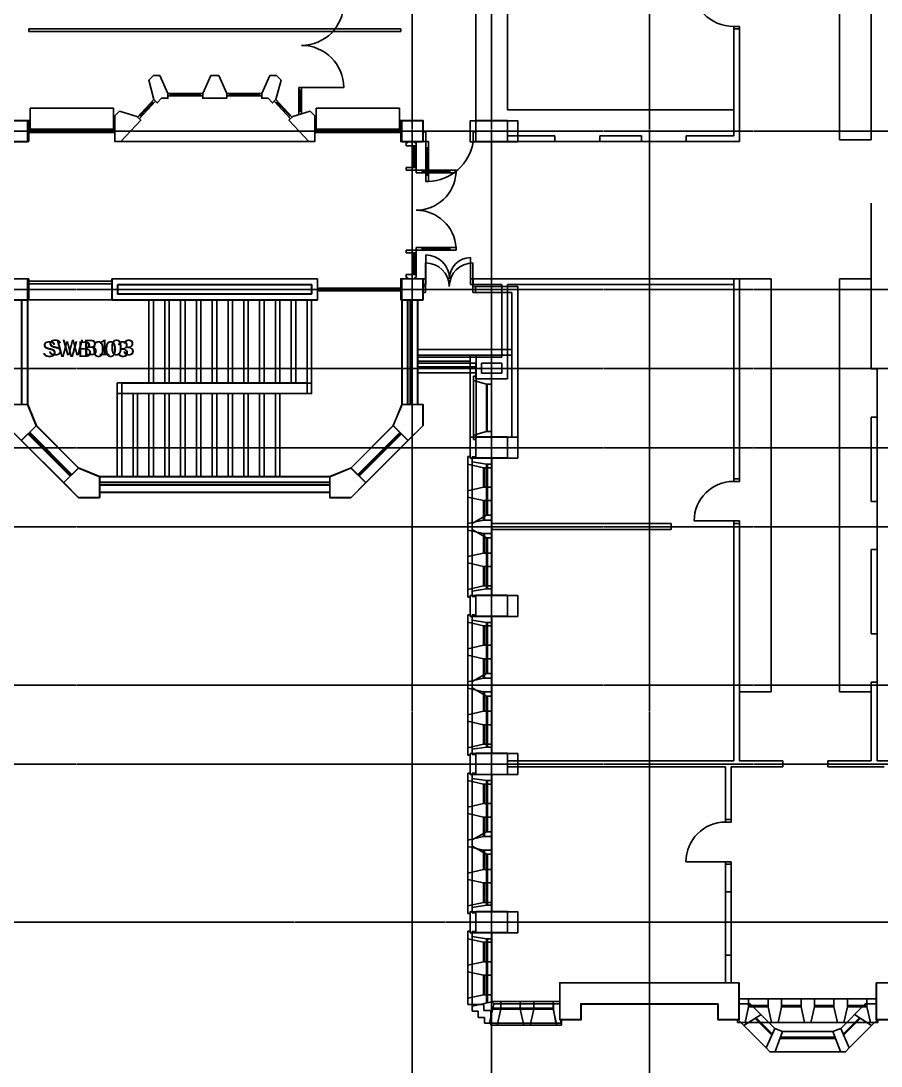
# Model space of a CAD drawing. Header units: millimetres. Extents: x -58291 to 85267, y -25390 to 74943.
# Drawn here: x 24544 to 40858, y -4950 to 14869 of the extents above; entities that cross this region are included whole.
import ezdxf

# ---------------------------------------------------------------- set-up
doc = ezdxf.new("R2010")
doc.units = ezdxf.units.MM
doc.linetypes.add('PCENTRE', pattern=[50.8, 31.75, -6.35, 6.35, -6.35])
doc.linetypes.add('PCENTRE2', pattern=[28.575, 19.05, -3.175, 3.175, -3.175])
for name, color, linetype in [('Basement 01 - Curtain Walls', 1, 'Continuous'), ('Basement 01 - Doors Windows and Openings', 1, 'Continuous'), ('Basement 01 - Stairs', 8, 'Continuous'), ('Basement 01 - Structural Members', 5, 'Continuous'), ('Basement 01 - Text and Leaders', 1, 'Continuous'), ('Basement 01 - Walls', 3, 'Continuous'), ('BL', 8, 'Continuous'), ('Boundaries_and_building_grids', 140, 'PCENTRE2'), ('BRICK_WALLS_P4', 1, 'Continuous'), ('COLUMNS_P5', 5, 'Continuous'), ('DR', 8, 'Continuous'), ('LIFTS AND STAIRS', 8, 'Continuous'), ('SHOPFITTING', 4, 'Continuous'), ('TEXT', 2, 'Continuous'), ('WA', 6, 'Continuous'), ('WA_EXT', 7, 'Continuous'), ('WN', 4, 'Continuous')]:
    doc.layers.add(name, color=color, linetype=linetype)
doc.styles.add('arial', font='arial.ttf')

msp = doc.modelspace()

# ---------------------------------------------------------------- linework, layer by layer
at = {"layer": 'Basement 01 - Curtain Walls', "color": 3, "linetype": 'Continuous', "lineweight": -3}
for p, q in [((33017, 6465, -4600), (33017, 6607, -4600)), ((33017, 6607, -4600), (33067, 6607, -4600)), ((33067, 6607, -4600), (33067, 6576, -4600)), ((33067, 6576, -4600), (33467, 6576, -4600)), ((33467, 6397, -4600), (33467, 6576, -4600)), ((33317, 6397, -4600), (33017, 6465, -4600)), ((33467, 6397, -4600), (33317, 6397, -4600)), ((33017, 5961, -4600), (33317, 6029, -4600)), ((33017, 5840, -4600), (33017, 5961, -4600)), ((33317, 6029, -4600), (33467, 6029, -4600)), ((33467, 5772, -4600), (33467, 6029, -4600)), ((33317, 5772, -4600), (33017, 5840, -4600)), ((33467, 5772, -4600), (33317, 5772, -4600)), ((33017, 5336, -4600), (33317, 5404, -4600)), ((33317, 5404, -4600), (33467, 5404, -4600)), ((33467, 5147, -4600), (33467, 5404, -4600)), ((33017, 5215, -4600), (33017, 5336, -4600)), ((33317, 5147, -4600), (33017, 5215, -4600)), ((33467, 5147, -4600), (33317, 5147, -4600)), ((33017, 4711, -4600), (33317, 4779, -4600)), ((33317, 4779, -4600), (33467, 4779, -4600)), ((33467, 4522, -4600), (33467, 4779, -4600)), ((33017, 4590, -4600), (33017, 4711, -4600)), ((33317, 4522, -4600), (33017, 4590, -4600)), ((33467, 4522, -4600), (33317, 4522, -4600)), ((33017, 4086, -4600), (33317, 4154, -4600)), ((33017, 3944, -4600), (33017, 4086, -4600)), ((33317, 4154, -4600), (33467, 4154, -4600)), ((33467, 4154, -4600), (33467, 3976, -4600)), ((33017, 3944, -4600), (33067, 3944, -4600)), ((33017, 3465, -4600), (33017, 3607, -4600)), ((33017, 3607, -4600), (33067, 3607, -4600)), ((33067, 3607, -4600), (33067, 3576, -4600)), ((33067, 3576, -4600), (33467, 3576, -4600)), ((33467, 3397, -4600), (33467, 3576, -4600)), ((33317, 3397, -4600), (33017, 3465, -4600)), ((33467, 3397, -4600), (33317, 3397, -4600)), ((33017, 2961, -4600), (33317, 3029, -4600)), ((33317, 3029, -4600), (33467, 3029, -4600)), ((33467, 2772, -4600), (33467, 3029, -4600)), ((33017, 2840, -4600), (33017, 2961, -4600)), ((33317, 2772, -4600), (33017, 2840, -4600)), ((33467, 2772, -4600), (33317, 2772, -4600)), ((33017, 2336, -4600), (33317, 2404, -4600)), ((33317, 2404, -4600), (33467, 2404, -4600)), ((33467, 2147, -4600), (33467, 2404, -4600)), ((33017, 2215, -4600), (33017, 2336, -4600)), ((33317, 2147, -4600), (33017, 2215, -4600)), ((33467, 2147, -4600), (33317, 2147, -4600)), ((33017, 1711, -4600), (33317, 1779, -4600)), ((33017, 1590, -4600), (33017, 1711, -4600)), ((33317, 1522, -4600), (33017, 1590, -4600)), ((33317, 1779, -4600), (33467, 1779, -4600)), ((33467, 1522, -4600), (33467, 1779, -4600)), ((33467, 1522, -4600), (33317, 1522, -4600)), ((33017, 1086, -4600), (33317, 1154, -4600)), ((33017, 944, -4600), (33017, 1086, -4600)), ((33317, 1154, -4600), (33467, 1154, -4600)), ((33467, 1154, -4600), (33467, 976, -4600)), ((33017, 944, -4600), (33067, 944, -4600)), ((33017, 607, -4600), (33067, 607, -4600)), ((33017, 465, -4600), (33017, 607, -4600)), ((33067, 607, -4600), (33067, 576, -4600)), ((33317, 397, -4600), (33017, 465, -4600)), ((33067, 576, -4600), (33467, 576, -4600)), ((33467, 397, -4600), (33317, 397, -4600)), ((33467, 397, -4600), (33467, 576, -4600)), ((33017, -39, -4600), (33317, 29, -4600)), ((33317, 29, -4600), (33467, 29, -4600)), ((33467, -228, -4600), (33467, 29, -4600)), ((33017, -160, -4600), (33017, -39, -4600)), ((33317, -228, -4600), (33017, -160, -4600)), ((33467, -228, -4600), (33317, -228, -4600)), ((33017, -664, -4600), (33317, -596, -4600)), ((33017, -785, -4600), (33017, -664, -4600)), ((33317, -853, -4600), (33017, -785, -4600)), ((33317, -596, -4600), (33467, -596, -4600)), ((33467, -853, -4600), (33467, -596, -4600)), ((33467, -853, -4600), (33317, -853, -4600)), ((33017, -1289, -4600), (33317, -1221, -4600)), ((33017, -1410, -4600), (33017, -1289, -4600)), ((33317, -1221, -4600), (33467, -1221, -4600)), ((33467, -1478, -4600), (33467, -1221, -4600)), ((33317, -1478, -4600), (33017, -1410, -4600)), ((33467, -1478, -4600), (33317, -1478, -4600)), ((33017, -1914, -4600), (33317, -1846, -4600)), ((33017, -2056, -4600), (33017, -1914, -4600)), ((33317, -1846, -4600), (33467, -1846, -4600)), ((33467, -1846, -4600), (33467, -2024, -4600)), ((33017, -2056, -4600), (33067, -2056, -4600)), ((33017, -2393, -4600), (33017, -2535, -4600)), ((33067, -2393, -4600), (33017, -2393, -4600)), ((33317, -2603, -4600), (33017, -2535, -4600)), ((33467, -2424, -4600), (33467, -2603, -4600)), ((33467, -2603, -4600), (33317, -2603, -4600)), ((33317, -2971, -4600), (33017, -3039, -4600)), ((33467, -2971, -4600), (33317, -2971, -4600)), ((33467, -2971, -4600), (33467, -3228, -4600)), ((33017, -3160, -4600), (33017, -3039, -4600)), ((33317, -3228, -4600), (33017, -3160, -4600)), ((33467, -3228, -4600), (33317, -3228, -4600)), ((33317, -3596, -4600), (33017, -3664, -4600)), ((33017, -3664, -4600), (33017, -3785, -4600)), ((33467, -3596, -4600), (33317, -3596, -4600)), ((33467, -3724, -4600), (33467, -3596, -4600)), ((33646, -3724, -4600), (33467, -3724, -4600)), ((33646, -3724, -4600), (33646, -3874, -4600)), ((34014, -3724, -4600), (34014, -3874, -4600)), ((34271, -3724, -4600), (34014, -3724, -4600)), ((34271, -3724, -4600), (34271, -3874, -4600)), ((34639, -3724, -4600), (34639, -3874, -4600)), ((34639, -3724, -4600), (34767, -3724, -4600)), ((34767, -3724, -4600), (34767, -4074, -4600)), ((38167, -4074, -4600), (38167, -3674, -4600)), ((38346, -3674, -4600), (38167, -3674, -4600)), ((38346, -3674, -4600), (38346, -3824, -4600)), ((38714, -3824, -4600), (38714, -3674, -4600)), ((38971, -3674, -4600), (38714, -3674, -4600)), ((38971, -3674, -4600), (38971, -3824, -4600)), ((39339, -3824, -4600), (39339, -3674, -4600)), ((39596, -3674, -4600), (39339, -3674, -4600)), ((39596, -3674, -4600), (39596, -3824, -4600)), ((40221, -3674, -4600), (39964, -3674, -4600)), ((39964, -3824, -4600), (39964, -3674, -4600)), ((40221, -3674, -4600), (40221, -3824, -4600)), ((40589, -3824, -4600), (40589, -3674, -4600)), ((40589, -3674, -4600), (40767, -3674, -4600)), ((33017, -3785, -4600), (33324, -3785, -4600)), ((33324, -3897, -4600), (33324, -3785, -4600)), ((33324, -3897, -4600), (33457, -3897, -4600)), ((33457, -4174, -4600), (33457, -3897, -4600)), ((33646, -3874, -4600), (33578, -4174, -4600)), ((34014, -3874, -4600), (34082, -4174, -4600)), ((34271, -3874, -4600), (34203, -4174, -4600)), ((34639, -3874, -4600), (34707, -4174, -4600)), ((38346, -3824, -4600), (38278, -4124, -4600)), ((38782, -4124, -4600), (38714, -3824, -4600)), ((38971, -3824, -4600), (38903, -4124, -4600)), ((39407, -4124, -4600), (39339, -3824, -4600)), ((39596, -3824, -4600), (39528, -4124, -4600)), ((40032, -4124, -4600), (39964, -3824, -4600)), ((40221, -3824, -4600), (40153, -4124, -4600)), ((40657, -4124, -4600), (40589, -3824, -4600)), ((34799, -4074, -4600), (34767, -4074, -4600)), ((34799, -4074, -4600), (34799, -4174, -4600)), ((38136, -4124, -4600), (38136, -4074, -4600)), ((38136, -4074, -4600), (38167, -4074, -4600)), ((38278, -4124, -4600), (38136, -4124, -4600)), ((38903, -4124, -4600), (38782, -4124, -4600)), ((39528, -4124, -4600), (39407, -4124, -4600)), ((40153, -4124, -4600), (40032, -4124, -4600)), ((40799, -4124, -4600), (40657, -4124, -4600)), ((40799, -4124, -4600), (40799, -4074, -4600)), ((33457, -4174, -4600), (33617, -4174, -4600)), ((34082, -4174, -4600), (34203, -4174, -4600)), ((34799, -4174, -4600), (34707, -4174, -4600))]:
    msp.add_line(p, q, dxfattribs=at)
at = {"layer": 'Basement 01 - Curtain Walls', "color": 3, "linetype": 'Continuous', "lineweight": -3, "elevation": -4600}
for points in [[(33467, 3976), (33067, 3976), (33067, 3944)], [(33467, 976), (33067, 976), (33067, 944)], [(33467, -2024), (33067, -2024), (33067, -2056)], [(33067, -2393), (33067, -2424), (33467, -2424)], [(40767, -3674), (40767, -4074), (40799, -4074)]]:
    msp.add_lwpolyline(points, dxfattribs=at)
at = {"layer": 'Basement 01 - Doors Windows and Openings', "color": 1, "linetype": 'Continuous', "lineweight": -3}
for p, q in [((32217, 9831, -4600), (32217, 10281, -4600)), ((33117, 10281, -4600), (33117, 9831, -4600)), ((25479, 6236, -4600), (24677, 7037, -4600)), ((24691, 7051, -4600), (25493, 6250, -4600)), ((31743, 7051, -4600), (30941, 6250, -4600)), ((30956, 6236, -4600), (31757, 7037, -4600)), ((25507, 6264, -4600), (25634, 6391, -4600)), ((30927, 6264, -4600), (30800, 6391, -4600)), ((33017, 6465, -4600), (33017, 4086, -4600)), ((33317, 6397, -4600), (33317, 6029, -4600)), ((33337, 6397, -4600), (33337, 6029, -4600)), ((33467, 4154, -4600), (33467, 6397, -4600)), ((33467, 6029, -4600), (33467, 6397, -4600)), ((33317, 5772, -4600), (33317, 5404, -4600)), ((33337, 5772, -4600), (33337, 5404, -4600)), ((33467, 5404, -4600), (33467, 5772, -4600)), ((33317, 5147, -4600), (33317, 4779, -4600)), ((33337, 5147, -4600), (33337, 4779, -4600)), ((33467, 4779, -4600), (33467, 5147, -4600)), ((33317, 4522, -4600), (33317, 4154, -4600)), ((33337, 4522, -4600), (33337, 4154, -4600)), ((33017, 3465, -4600), (33017, 1086, -4600)), ((33317, 3397, -4600), (33317, 3029, -4600)), ((33337, 3397, -4600), (33337, 3029, -4600)), ((33467, 3029, -4600), (33467, 3397, -4600)), ((33467, 1154, -4600), (33467, 3397, -4600)), ((33317, 2772, -4600), (33317, 2404, -4600)), ((33337, 2772, -4600), (33337, 2404, -4600)), ((33467, 2404, -4600), (33467, 2772, -4600)), ((33317, 2147, -4600), (33317, 1779, -4600)), ((33337, 2147, -4600), (33337, 1779, -4600)), ((33467, 1779, -4600), (33467, 2147, -4600)), ((33317, 1522, -4600), (33317, 1154, -4600)), ((33337, 1522, -4600), (33337, 1154, -4600)), ((33017, 465, -4600), (33017, -1914, -4600)), ((33317, 397, -4600), (33317, 29, -4600)), ((33337, 397, -4600), (33337, 29, -4600)), ((33467, 29, -4600), (33467, 397, -4600)), ((33467, -1846, -4600), (33467, 397, -4600)), ((33317, -228, -4600), (33317, -596, -4600)), ((33337, -228, -4600), (33337, -596, -4600)), ((33467, -596, -4600), (33467, -228, -4600)), ((33317, -853, -4600), (33317, -1221, -4600)), ((33337, -853, -4600), (33337, -1221, -4600)), ((33467, -1221, -4600), (33467, -853, -4600)), ((33317, -1478, -4600), (33317, -1846, -4600)), ((33337, -1478, -4600), (33337, -1846, -4600)), ((33017, -2535, -4600), (33017, -3664, -4600)), ((33317, -2603, -4600), (33317, -2971, -4600)), ((33337, -2971, -4600), (33337, -2603, -4600)), ((33467, -2603, -4600), (33467, -2971, -4600)), ((33317, -3228, -4600), (33317, -3596, -4600)), ((33337, -3596, -4600), (33337, -3228, -4600)), ((33467, -3228, -4600), (33467, -3596, -4600)), ((34014, -3724, -4600), (33646, -3724, -4600)), ((34639, -3724, -4600), (34271, -3724, -4600)), ((40589, -3674, -4600), (38346, -3674, -4600)), ((38714, -3674, -4600), (38346, -3674, -4600)), ((39339, -3674, -4600), (38971, -3674, -4600)), ((39964, -3674, -4600), (39596, -3674, -4600)), ((33646, -3854, -4600), (34014, -3854, -4600)), ((34014, -3874, -4600), (33646, -3874, -4600)), ((34271, -3854, -4600), (34639, -3854, -4600)), ((34639, -3874, -4600), (34271, -3874, -4600)), ((38346, -3804, -4600), (38714, -3804, -4600)), ((38346, -3824, -4600), (38714, -3824, -4600)), ((38971, -3804, -4600), (39339, -3804, -4600)), ((38971, -3824, -4600), (39339, -3824, -4600)), ((39596, -3804, -4600), (39964, -3804, -4600)), ((39596, -3824, -4600), (39964, -3824, -4600)), ((40221, -3804, -4600), (40589, -3804, -4600)), ((40221, -3824, -4600), (40589, -3824, -4600)), ((38278, -4124, -4600), (40657, -4124, -4600)), ((34707, -4174, -4600), (33578, -4174, -4600))]:
    msp.add_line(p, q, dxfattribs=at)
at = {"layer": 'Basement 01 - Doors Windows and Openings', "color": 1, "linetype": 'Continuous', "lineweight": -3, "elevation": -4600}
for points in [[(32217, 9721), (32217, 9831), (32167, 9831), (32167, 9721), (32217, 9721)], [(33167, 9721), (33167, 9831), (33117, 9831), (33117, 9721), (33167, 9721)], [(25634, 6391), (25352, 6109), (24550, 6910), (24833, 7193), (25634, 6391)], [(30800, 6391), (31083, 6109), (31884, 6910), (31602, 7193), (30800, 6391)]]:
    msp.add_lwpolyline(points, dxfattribs=at)
at = {"layer": 'Basement 01 - Doors Windows and Openings', "color": 1, "linetype": 'Continuous', "lineweight": -3}
for centre, start, end in [((32217, 9831, -4600), 0, 90), ((33117, 9831, -4600), 90, 180)]:
    msp.add_arc(centre, 450, start, end, dxfattribs=at)
at = {"layer": 'Basement 01 - Stairs', "color": 8, "linetype": 'Continuous', "lineweight": -3}
for p, q in [((27357, 9576, -4600), (27357, 8001, -4600)), ((27657, 9576, -4600), (27657, 8001, -4600)), ((27957, 9576, -4600), (27957, 8001, -4600)), ((28257, 9576, -4600), (28257, 8001, -4600)), ((28557, 9576, -4600), (28557, 8001, -4600)), ((28857, 9576, -4600), (28857, 8001, -4600)), ((29157, 9576, -4600), (29157, 8001, -4600)), ((29457, 9576, -4600), (29457, 8001, -4600)), ((29757, 9576, -4600), (29757, 8001, -4600)), ((26457, 7801, -4600), (26457, 6226, -4600)), ((26757, 6226, -4600), (26757, 7801, -4600)), ((27057, 6226, -4600), (27057, 7801, -4600)), ((27357, 7801, -4600), (27357, 6226, -4600)), ((27657, 7801, -4600), (27657, 6226, -4600)), ((27957, 7801, -4600), (27957, 6226, -4600)), ((28257, 7801, -4600), (28257, 6226, -4600)), ((28557, 7801, -4600), (28557, 6226, -4600)), ((28857, 7801, -4600), (28857, 6226, -4600)), ((29157, 7801, -4600), (29157, 6226, -4600)), ((29457, 7801, -4600), (29457, 6226, -4600)), ((29457, 6226, -4600), (26457, 6226, -4600))]:
    msp.add_line(p, q, dxfattribs=at)
at = {"layer": 'Basement 01 - Stairs', "color": 8, "linetype": 'Continuous', "lineweight": -3, "elevation": -4600}
for points in [[(30192, 9751), (30192, 9801), (31742, 9801), (31742, 9751), (30192, 9751)], [(27057, 9576), (30057, 9576), (30057, 8001), (27057, 8001), (27057, 9576)], [(30057, 8001), (30057, 7801), (26457, 7801)], [(27057, 8001), (26457, 8001), (26457, 7801)]]:
    msp.add_lwpolyline(points, dxfattribs=at)
at = {"layer": 'Basement 01 - Structural Members', "color": 5, "linetype": 'Continuous', "lineweight": -3, "elevation": -4600}
for points in [[(24267, 12576), (24667, 12576), (24667, 12976), (24267, 12976), (24267, 12576)], [(31767, 12576), (32167, 12576), (32167, 12976), (31767, 12976), (31767, 12576)], [(33967, 12576), (33967, 12976), (33067, 12976), (33067, 12576), (33967, 12576)], [(24267, 9576), (24667, 9576), (24667, 9976), (24267, 9976), (24267, 9576)], [(31767, 9576), (32167, 9576), (32167, 9976), (31767, 9976), (31767, 9576)], [(33967, 6576), (33967, 6976), (33067, 6976), (33067, 6576), (33967, 6576)], [(33967, 3576), (33967, 3976), (33067, 3976), (33067, 3576), (33967, 3576)], [(33967, 576), (33967, 976), (33067, 976), (33067, 576), (33967, 576)], [(33967, -2424), (33967, -2024), (33067, -2024), (33067, -2424), (33967, -2424)]]:
    msp.add_lwpolyline(points, dxfattribs=at)
for points in [[(24550, 6910), (24833, 7193), (24667, 7593), (24267, 7593), (24267, 7193)], [(32167, 7593), (31767, 7593), (31602, 7193), (31884, 6910), (32167, 7193)], [(26034, 6226), (25634, 6391), (25352, 6109), (25634, 5826), (26034, 5826)], [(30800, 6391), (31083, 6109), (30800, 5826), (30400, 5826), (30400, 6226)], [(38167, -4074), (37767, -4074), (37767, -3774), (35167, -3774), (35167, -4074), (34767, -4074), (34767, -3374), (38167, -3374)], [(41167, -3774), (43767, -3774), (43767, -4074), (44167, -4074), (44167, -3374), (40767, -3374), (40767, -4074), (41167, -4074)]]:
    msp.add_lwpolyline(points, close=True, dxfattribs=at)
at = {"layer": 'Basement 01 - Walls', "color": 3, "linetype": 'Continuous', "lineweight": -3}
for p, q in [((30167, 9976, -4600), (26267, 9976, -4600)), ((26267, 9576, -4600), (26267, 9976, -4600)), ((30167, 9576, -4600), (30167, 9976, -4600)), ((30057, 9866, -4600), (26377, 9866, -4600)), ((26377, 9686, -4600), (26377, 9866, -4600)), ((30057, 9686, -4600), (30057, 9866, -4600)), ((33167, 9831, -4600), (33167, 9721, -4600)), ((33967, 9831, -4600), (33167, 9831, -4600)), ((33167, 9721, -4600), (33857, 9721, -4600)), ((33857, 6976, -4600), (33857, 9721, -4600)), ((33967, 6976, -4600), (33967, 9831, -4600)), ((24557, 7593, -4600), (24557, 9576, -4600)), ((24557, 9576, -4600), (24667, 9576, -4600)), ((24667, 7593, -4600), (24667, 9576, -4600)), ((30167, 9576, -4600), (26267, 9576, -4600)), ((30057, 9686, -4600), (26377, 9686, -4600)), ((31877, 9576, -4600), (31767, 9576, -4600)), ((31767, 7593, -4600), (31767, 9576, -4600)), ((31877, 7593, -4600), (31877, 9576, -4600)), ((31927, 7593, -4600), (31927, 9576, -4600)), ((32067, 7593, -4600), (32067, 9576, -4600)), ((32067, 8639, -4600), (33857, 8639, -4600)), ((32067, 8419, -4600), (32067, 8639, -4600)), ((32067, 8529, -4600), (33857, 8529, -4600)), ((33067, 6976, -4600), (33067, 8529, -4600)), ((33177, 6976, -4600), (33177, 8529, -4600)), ((32067, 8419, -4600), (33067, 8419, -4600)), ((24667, 7593, -4600), (24557, 7593, -4600)), ((31767, 7593, -4600), (31877, 7593, -4600)), ((32067, 7593, -4600), (32167, 7593, -4600)), ((33177, 6976, -4600), (33067, 6976, -4600)), ((33967, 6976, -4600), (33857, 6976, -4600)), ((30400, 6226, -4600), (26034, 6226, -4600)), ((26034, 6116, -4600), (26034, 6226, -4600)), ((30400, 6226, -4600), (30400, 6116, -4600)), ((30400, 6116, -4600), (26034, 6116, -4600)), ((26034, 6066, -4600), (30400, 6066, -4600)), ((26034, 5926, -4600), (30400, 5926, -4600))]:
    msp.add_line(p, q, dxfattribs=at)
at = {"layer": 'BL', "linetype": 'Continuous'}
for p, q in [((24697, 14721), (31747, 14721)), ((24697, 14671), (24697, 14721)), ((24697, 14671), (31747, 14671)), ((31747, 14671), (31747, 14721)), ((24697, 9931), (26272, 9931)), ((24697, 9881), (26272, 9881))]:
    msp.add_line(p, q, dxfattribs=at)
at = {"layer": 'Boundaries_and_building_grids', "color": 140, "linetype": 'PCENTRE', "lineweight": -3}
for p, q in [((31967, -17978), (31967, 67826)), ((33467, -17978), (33467, 67826)), ((36467, -17978), (36467, 67826)), ((-52891, 12776), (50767, 12776)), ((-52891, 9776), (50767, 9776)), ((-52891, 8276), (50767, 8276)), ((-52891, 6776), (50767, 6776)), ((-52891, 5276), (50767, 5276)), ((-52891, 2276), (50767, 2276)), ((-52891, 776), (50767, 776)), ((50767, -2224), (-52891, -2224))]:
    msp.add_line(p, q, dxfattribs=at)
at = {"layer": 'BRICK_WALLS_P4', "linetype": 'Continuous'}
for p, q in [((38062, 14716), (38172, 14716)), ((38062, 12691), (38062, 14716)), ((38172, 12581), (38172, 14716)), ((33772, 12581), (33772, 12691)), ((33772, 12691), (34672, 12691)), ((34672, 12691), (34672, 12581)), ((35522, 12691), (36312, 12691)), ((35522, 12691), (35522, 12581)), ((36312, 12691), (36312, 12581)), ((37162, 12691), (37162, 12581)), ((37162, 12691), (38062, 12691)), ((33772, 12581), (34672, 12581)), ((35522, 12581), (36312, 12581)), ((37162, 12581), (38172, 12581)), ((26272, 9581), (26272, 9981)), ((30172, 9981), (26272, 9981)), ((30172, 9581), (30172, 9981)), ((33122, 9981), (38172, 9981)), ((33122, 9981), (33122, 9871)), ((38062, 9981), (38062, 6188)), ((38172, 9981), (38062, 9981)), ((38172, 6188), (38172, 9981)), ((26382, 9691), (26382, 9871)), ((30062, 9871), (26382, 9871)), ((30062, 9691), (30062, 9871)), ((33662, 9871), (33122, 9871)), ((33662, 8490), (33662, 9871)), ((33772, 8081), (33772, 9871)), ((33772, 9871), (38062, 9871)), ((24562, 7598), (24562, 9581)), ((24672, 7598), (24672, 9581)), ((30172, 9581), (26272, 9581)), ((30062, 9691), (26382, 9691)), ((31772, 9581), (31882, 9581)), ((31772, 7598), (31772, 9581)), ((31882, 7598), (31882, 9581)), ((31932, 9581), (31932, 7598)), ((32072, 9581), (31932, 9581)), ((32072, 9581), (32072, 7598)), ((33662, 8490), (32072, 8490)), ((32072, 8490), (32072, 8380)), ((32072, 8380), (33172, 8380)), ((33172, 8081), (33172, 8380)), ((33662, 8380), (33282, 8380)), ((33282, 8191), (33282, 8380)), ((33662, 8191), (33662, 8380)), ((32072, 8197), (32072, 8307)), ((32072, 8307), (33172, 8307)), ((33172, 8197), (32072, 8197)), ((33662, 8191), (33282, 8191)), ((33772, 8081), (33172, 8081)), ((24672, 7598), (24562, 7598)), ((31772, 7598), (31882, 7598)), ((32072, 7598), (31932, 7598)), ((40672, 7358), (40672, 5758)), ((40782, 7358), (40672, 7358)), ((40782, 7358), (40782, 5758)), ((26039, 6231), (26039, 6121)), ((30405, 6231), (26039, 6231)), ((30405, 6231), (30405, 6121)), ((30405, 6121), (26039, 6121)), ((26039, 5931), (26039, 6071)), ((30405, 6071), (26039, 6071)), ((30405, 5931), (30405, 6071)), ((30405, 5931), (26039, 5931)), ((40782, 5758), (40672, 5758)), ((33473, 5336), (36875, 5336)), ((33473, 5226), (33473, 5336)), ((33473, 5226), (36875, 5226)), ((36875, 5226), (36875, 5336)), ((38062, 5338), (38062, 836)), ((38172, 836), (38172, 5338)), ((40782, 4845), (40672, 4845)), ((40672, 4845), (40672, 3245)), ((40782, 4845), (40782, 3245)), ((40782, 3245), (40672, 3245)), ((40782, 2332), (40672, 2332)), ((40672, 2332), (40672, 2146)), ((40782, 2332), (40782, 2146)), ((40672, 2146), (40672, 836)), ((40782, 2146), (40782, 836)), ((33772, 836), (33772, 726)), ((33772, 836), (38062, 836)), ((38997, 836), (38172, 836)), ((38997, 726), (38997, 836)), ((40672, 836), (39847, 836)), ((39847, 726), (39847, 836)), ((45072, 836), (40782, 836)), ((37907, 726), (33772, 726)), ((37907, -274), (37907, 726)), ((38017, -274), (38017, 726)), ((38997, 726), (38017, 726)), ((39847, 726), (40917, 726)), ((37907, -274), (38017, -274)), ((37907, -3369), (37907, -1124)), ((37907, -1124), (38017, -1124)), ((38017, -3369), (38017, -1124)), ((38017, -3369), (37907, -3369))]:
    msp.add_line(p, q, dxfattribs=at)
at = {"layer": 'BRICK_WALLS_P4'}
for p, q in [((38062, 6188), (38172, 6188)), ((38062, 5338), (38172, 5338))]:
    msp.add_line(p, q, dxfattribs=at)
at = {"layer": 'COLUMNS_P5', "linetype": 'Continuous'}
msp.add_line((24697, 9581), (26272, 9581), dxfattribs=at)
for points in [[(27212, 13401), (27332, 13401), (27332, 13491), (27176, 13837), (27056, 13837), (26968, 13743), (27066, 13377), (27131, 13315)], [(28452, 13401), (28452, 13491), (28296, 13837), (28148, 13837), (27992, 13491), (27992, 13401)], [(29268, 13837), (29112, 13491), (29112, 13401), (29232, 13401), (29314, 13315), (29379, 13377), (29477, 13743), (29389, 13837)], [(26413, 13157), (26745, 13054), (26819, 12984), (26437, 12581), (26327, 12581), (26327, 13066)], [(30031, 13157), (30117, 13066), (30117, 12581), (30007, 12581), (29626, 12984), (29700, 13054)], [(33772, 12981), (33172, 12981), (33172, 12581), (33772, 12581)], [(24697, 9981), (24272, 9981), (24272, 9581), (24697, 9581)], [(32172, 9581), (32172, 9981), (31747, 9981), (31747, 9581)], [(24272, 7598), (24672, 7598), (24838, 7198), (24555, 6915), (24272, 7198)], [(31772, 7598), (32172, 7598), (32172, 7198), (31889, 6915), (31607, 7198)], [(26039, 6231), (26039, 5831), (25639, 5831), (25357, 6114), (25639, 6397)], [(30405, 6231), (30805, 6397), (31088, 6114), (30805, 5831), (30405, 5831)], [(33772, 981), (33172, 981), (33172, 581), (33772, 581)], [(35162, -4069), (35162, -3769), (37762, -3769), (37762, -4069), (38162, -4069), (38162, -3369), (34762, -3369), (34762, -4069)], [(43772, -4069), (43772, -3769), (41172, -3769), (41172, -4069), (40772, -4069), (40772, -3369), (44172, -3369), (44172, -4069)]]:
    msp.add_lwpolyline(points, close=True, dxfattribs=at)
at = {"layer": 'COLUMNS_P5', "linetype": 'Continuous', "lineweight": -3}
for points in [[(24697, 12581), (24697, 12981), (24272, 12981), (24272, 12581)], [(32172, 12581), (32172, 12981), (31747, 12981), (31747, 12581)], [(33172, 6981), (33172, 6581), (33772, 6581), (33772, 6981)], [(33772, 3581), (33772, 3981), (33172, 3981), (33172, 3581)], [(33772, -2419), (33772, -2019), (33172, -2019), (33172, -2419)]]:
    msp.add_lwpolyline(points, close=True, dxfattribs=at)
at = {"layer": 'DR', "linetype": 'Continuous'}
for p, q in [((38062, 14766), (38172, 14766)), ((38062, 14716), (38062, 14766)), ((38172, 14716), (38062, 14716)), ((38172, 14766), (38172, 14716)), ((29816, 13605), (29866, 13605)), ((29816, 13555), (29816, 13605)), ((29866, 13555), (29816, 13555)), ((29866, 13605), (29866, 13555)), ((29866, 13605), (30666, 13605)), ((29816, 13155), (29866, 13155)), ((29816, 13090), (29816, 13155)), ((29866, 13155), (29866, 13105)), ((32172, 12581), (32172, 12766)), ((32172, 12766), (32222, 12766)), ((32222, 12766), (32222, 12581)), ((33122, 12766), (33172, 12766)), ((33122, 12581), (33122, 12766)), ((33172, 12766), (33172, 12581)), ((31852, 12556), (31852, 12501)), ((31877, 12556), (31852, 12556)), ((31852, 12501), (32042, 12501)), ((31877, 12581), (31877, 12556)), ((32012, 12556), (32012, 12581)), ((32012, 12556), (32037, 12556)), ((32037, 12509), (32037, 12556)), ((32037, 12509), (32042, 12509)), ((32042, 12501), (32042, 12509)), ((32222, 12581), (32172, 12581)), ((32222, 12581), (32222, 12461)), ((32272, 12581), (32222, 12581)), ((32272, 12581), (32272, 12461)), ((33172, 12581), (33122, 12581)), ((32222, 12461), (32222, 11941)), ((32272, 12461), (32222, 12461)), ((32247, 12461), (32247, 11941)), ((32272, 12461), (32272, 11941)), ((32037, 12091), (31852, 12091)), ((31852, 12091), (31852, 12041)), ((32037, 12041), (32037, 12091)), ((31852, 12041), (32037, 12041)), ((32037, 12041), (32157, 12041)), ((32037, 11991), (32037, 12041)), ((32037, 11991), (32157, 11991)), ((32157, 12041), (32677, 12041)), ((32157, 11991), (32157, 12041)), ((32157, 12016), (32677, 12016)), ((32157, 11991), (32677, 11991)), ((32222, 11941), (32222, 11821)), ((32272, 11941), (32222, 11941)), ((32272, 11941), (32272, 11821)), ((32677, 12041), (32797, 12041)), ((32677, 11991), (32677, 12041)), ((32677, 11991), (32797, 11991)), ((32797, 11991), (32797, 12041)), ((32797, 11991), (32797, 12041)), ((32272, 11821), (32222, 11821)), ((32272, 11821), (32222, 11821)), ((31852, 10471), (31852, 10521)), ((31852, 10521), (32037, 10521)), ((32037, 10571), (32037, 10521)), ((32037, 10571), (32157, 10571)), ((32037, 10521), (32157, 10521)), ((32037, 10521), (32037, 10471)), ((32157, 10571), (32677, 10571)), ((32157, 10571), (32157, 10521)), ((32157, 10546), (32677, 10546)), ((32157, 10521), (32677, 10521)), ((32677, 10571), (32677, 10521)), ((32677, 10571), (32797, 10571)), ((32677, 10521), (32797, 10521)), ((32797, 10571), (32797, 10521)), ((32797, 10571), (32797, 10521)), ((32037, 10471), (31852, 10471)), ((32222, 10431), (32222, 9981)), ((33072, 9981), (33072, 10381)), ((31852, 10061), (32042, 10061)), ((31852, 10006), (31852, 10061)), ((31877, 10006), (31852, 10006)), ((31877, 9981), (31877, 10006)), ((32012, 10006), (32037, 10006)), ((32012, 10006), (32012, 9981)), ((32037, 10053), (32037, 10006)), ((32037, 10053), (32042, 10053)), ((32042, 10061), (32042, 10053)), ((32172, 9871), (32172, 9981)), ((32172, 9981), (32222, 9981)), ((32222, 9981), (32222, 9871)), ((33072, 9981), (33122, 9981)), ((33072, 9871), (33072, 9981)), ((33122, 9981), (33122, 9871)), ((32222, 9871), (32172, 9871)), ((33122, 9871), (33072, 9871)), ((38062, 6188), (38172, 6188)), ((38062, 6138), (38062, 6188)), ((38172, 6188), (38172, 6138)), ((38172, 6138), (38062, 6138)), ((38172, 5388), (37312, 5388)), ((38062, 5338), (38062, 5388)), ((38172, 5388), (38172, 5338)), ((38172, 5338), (38062, 5338)), ((37907, -274), (38017, -274)), ((37907, -324), (37907, -274)), ((38017, -324), (37907, -324)), ((38017, -274), (38017, -324)), ((37907, -1074), (37157, -1074)), ((37907, -1124), (37907, -1074)), ((37907, -1074), (38017, -1074)), ((38017, -1124), (37907, -1124)), ((38017, -1074), (38017, -1124))]:
    msp.add_line(p, q, dxfattribs=at)
for centre, radius, start, end in [((38062, 15566), 800, 180, 270), ((29866, 15205), 800, 270, 0), ((29866, 13605), 800, 0, 90), ((32236, 12717), 896, 272.0923, 351.2889), ((32037, 12041), 762, 270, 356.2364), ((32037, 10518), 762, 3.7642, 90), ((32222, 9981), 450, 0, 90), ((33072, 9981), 400, 90, 180), ((38062, 5388), 750, 90, 180), ((37907, -1074), 750, 90, 180)]:
    msp.add_arc(centre, radius, start, end, dxfattribs=at)
at = {"layer": 'LIFTS AND STAIRS', "linetype": 'Continuous'}
for p, q in [((26972, 9581), (29972, 9581)), ((26972, 8006), (26972, 9581)), ((27272, 9581), (27272, 8006)), ((27572, 9581), (27572, 8006)), ((27872, 9581), (27872, 8006)), ((28172, 9581), (28172, 8006)), ((28472, 9581), (28472, 8006)), ((28772, 9581), (28772, 8006)), ((29072, 9581), (29072, 8006)), ((29372, 9581), (29372, 8006)), ((29672, 9581), (29672, 8006)), ((29972, 9581), (29972, 8006)), ((26372, 8006), (26372, 7806)), ((26972, 8006), (26372, 8006)), ((29972, 8006), (26972, 8006)), ((29972, 8006), (29972, 7806)), ((26372, 7806), (26372, 6231)), ((29972, 7806), (26372, 7806)), ((26672, 6231), (26672, 7806)), ((26972, 6231), (26972, 7806)), ((27272, 7806), (27272, 6231)), ((27572, 7806), (27572, 6231)), ((27872, 7806), (27872, 6231)), ((28172, 7806), (28172, 6231)), ((28472, 7806), (28472, 6231)), ((28772, 7806), (28772, 6231)), ((29072, 7806), (29072, 6231)), ((29372, 7806), (29372, 6231)), ((29372, 6231), (26372, 6231))]:
    msp.add_line(p, q, dxfattribs=at)
at = {"layer": 'SHOPFITTING', "linetype": 'Continuous'}
for p, q in [((40072, 12616), (40072, 22426)), ((40672, 22426), (40672, 12616)), ((33172, 12981), (33172, 15596)), ((33772, 13181), (33772, 15581)), ((38062, 14716), (38172, 14716)), ((24722, 12816), (24722, 13216)), ((24722, 13216), (26302, 13216)), ((26302, 13216), (26302, 12816)), ((30142, 13216), (30142, 12816)), ((31722, 13216), (30142, 13216)), ((31722, 12816), (31722, 13216)), ((33772, 13181), (38062, 13181)), ((26302, 12816), (24722, 12816)), ((30142, 12816), (31722, 12816)), ((34672, 12581), (35522, 12581)), ((36312, 12581), (37162, 12581)), ((40072, 12616), (40672, 12616)), ((40672, 11416), (40672, 8271)), ((38172, 9981), (38772, 9981)), ((38772, 9981), (38772, 2146)), ((40672, 9981), (40072, 9981)), ((40072, 9981), (40072, 2146)), ((40672, 8271), (40782, 8271)), ((40782, 8271), (40782, 7358)), ((40672, 7358), (40672, 5758)), ((40782, 7358), (40672, 7358)), ((40672, 5758), (40782, 5758)), ((40782, 5758), (40782, 4845)), ((40672, 4845), (40672, 3245)), ((40782, 4845), (40672, 4845)), ((40672, 3245), (40782, 3245)), ((40782, 3245), (40782, 2332)), ((40672, 2332), (40672, 2146)), ((40782, 2332), (40672, 2332)), ((38772, 2146), (38172, 2146)), ((40672, 2146), (40072, 2146)), ((40072, 2146), (40672, 2146))]:
    msp.add_line(p, q, dxfattribs=at)
at = {"layer": 'WA', "linetype": 'Continuous'}
msp.add_line((24697, 9981), (24697, 9815), dxfattribs=at)
msp.add_line((24697, 9981), (24697, 9815), dxfattribs=at)
at = {"layer": 'WA_EXT', "linetype": 'Continuous'}
for p, q in [((38162, -3769), (38162, -4069)), ((38376, -3769), (38162, -3769)), ((38376, -3769), (38843, -4235)), ((38376, -3769), (38843, -4235)), ((40558, -3769), (40092, -4235)), ((40772, -3769), (40558, -3769)), ((40772, -3769), (40772, -4069)), ((38142, -4069), (38256, -4183)), ((38162, -4069), (38142, -4069)), ((38256, -4183), (38582, -3975)), ((40679, -4183), (40353, -3975)), ((40793, -4069), (40679, -4183)), ((40772, -4069), (40793, -4069)), ((38680, -4607), (38843, -4235)), ((38843, -4235), (38989, -4296)), ((38847, -4676), (38989, -4296)), ((39945, -4296), (38989, -4296)), ((40092, -4235), (39945, -4296)), ((40087, -4676), (39945, -4296)), ((40254, -4607), (40092, -4235)), ((38680, -4607), (38750, -4677)), ((38847, -4677), (38750, -4677)), ((40185, -4677), (40087, -4677)), ((40254, -4607), (40185, -4677))]:
    msp.add_line(p, q, dxfattribs=at)
at = {"layer": 'WN', "linetype": 'Continuous'}
for p, q in [((27332, 13491), (27992, 13491)), ((27382, 13446), (27382, 13491)), ((27942, 13446), (27942, 13491)), ((29112, 13491), (28452, 13491)), ((28502, 13446), (28502, 13491)), ((29062, 13446), (29062, 13491)), ((29816, 13155), (29816, 13555)), ((29841, 13155), (29841, 13555)), ((29866, 13155), (29866, 13555)), ((26753, 13046), (27066, 13377)), ((26786, 13015), (27098, 13346)), ((27048, 13325), (26804, 13067)), ((27064, 13309), (27031, 13340)), ((27332, 13446), (27992, 13446)), ((27382, 13468), (27942, 13468)), ((29112, 13446), (28452, 13446)), ((29062, 13468), (28502, 13468)), ((29659, 13015), (29346, 13346)), ((29691, 13046), (29379, 13377)), ((29381, 13309), (29413, 13340)), ((29397, 13325), (29641, 13067)), ((26820, 13051), (26787, 13082)), ((29624, 13051), (29657, 13082)), ((24697, 12806), (26327, 12806)), ((24697, 12756), (26327, 12756)), ((24747, 12756), (24722, 12806)), ((24747, 12781), (26277, 12781)), ((26277, 12756), (26277, 12806)), ((30117, 12806), (31747, 12806)), ((30117, 12756), (31747, 12756)), ((30167, 12756), (30167, 12806)), ((30167, 12781), (31697, 12781)), ((31697, 12756), (31697, 12806)), ((31987, 12501), (31987, 12091)), ((32012, 12501), (32012, 12091)), ((32037, 12501), (32037, 12091)), ((31987, 10061), (31987, 10471)), ((32012, 10061), (32012, 10471)), ((32037, 10061), (32037, 10471)), ((33127, 8130), (33125, 8048)), ((33127, 8130), (33172, 8130)), ((33172, 8081), (33172, 8130)), ((33125, 8048), (33372, 7981)), ((33127, 8047), (33125, 7014)), ((33472, 8081), (33172, 8081)), ((33372, 7081), (33372, 7981)), ((33372, 7981), (33472, 7981)), ((33389, 7981), (33389, 7081)), ((33472, 6981), (33472, 8081)), ((24555, 6915), (24838, 7198)), ((24838, 7198), (25639, 6397)), ((31607, 7198), (30805, 6397)), ((31889, 6915), (31607, 7198)), ((25484, 6241), (24682, 7042)), ((24697, 7057), (25498, 6255)), ((25512, 6269), (24711, 7071)), ((30932, 6269), (31734, 7071)), ((31748, 7057), (30947, 6255)), ((30961, 6241), (31762, 7042)), ((33372, 7081), (33127, 7014)), ((33127, 7014), (33127, 6931)), ((33172, 6981), (33472, 6981)), ((33172, 6931), (33172, 6981)), ((33472, 7081), (33372, 7081)), ((33389, 7081), (33472, 7081)), ((25357, 6114), (24555, 6915)), ((31088, 6114), (31889, 6915)), ((33127, 6931), (33172, 6931)), ((33172, 6604), (33102, 6604)), ((33102, 6604), (33102, 6505)), ((33172, 6581), (33172, 6604)), ((33473, 6581), (33172, 6581)), ((33473, 6581), (33473, 6463)), ((25639, 6397), (25357, 6114)), ((30805, 6397), (31088, 6114)), ((33102, 6505), (33104, 5340)), ((33372, 6463), (33102, 6505)), ((33372, 5494), (33372, 6463)), ((33372, 6463), (33473, 6463)), ((33392, 6463), (33392, 5494)), ((33473, 6463), (33473, 5494)), ((33104, 5340), (33372, 5494)), ((33372, 5494), (33473, 5494)), ((33473, 5494), (33473, 5248)), ((33104, 5222), (33102, 4057)), ((33104, 5281), (33104, 5340)), ((33104, 5281), (33104, 5222)), ((33104, 5222), (33372, 5067)), ((33473, 5067), (33473, 5314)), ((33372, 5067), (33473, 5067)), ((33372, 4099), (33372, 5067)), ((33392, 5067), (33392, 4099)), ((33473, 5067), (33473, 4099)), ((33372, 4099), (33102, 4057)), ((33102, 3957), (33102, 4057)), ((33172, 3957), (33172, 3981)), ((33172, 3981), (33473, 3981)), ((33372, 4099), (33473, 4099)), ((33473, 3981), (33473, 4099)), ((33172, 3957), (33102, 3957)), ((33102, 3604), (33102, 3505)), ((33172, 3604), (33102, 3604)), ((33172, 3581), (33172, 3604)), ((33473, 3581), (33172, 3581)), ((33473, 3581), (33473, 3463)), ((33372, 3463), (33102, 3505)), ((33102, 3505), (33104, 2340)), ((33372, 3463), (33473, 3463)), ((33372, 2494), (33372, 3463)), ((33392, 3463), (33392, 2494)), ((33473, 3463), (33473, 2494)), ((33104, 2340), (33372, 2494)), ((33372, 2494), (33473, 2494)), ((33473, 2494), (33473, 2248)), ((33104, 2222), (33102, 1057)), ((33104, 2281), (33104, 2340)), ((33104, 2281), (33104, 2222)), ((33104, 2222), (33372, 2067)), ((33473, 2067), (33473, 2314)), ((33372, 2067), (33473, 2067)), ((33372, 1099), (33372, 2067)), ((33392, 2067), (33392, 1099)), ((33473, 2067), (33473, 1099)), ((33372, 1099), (33102, 1057)), ((33102, 957), (33102, 1057)), ((33372, 1099), (33473, 1099)), ((33473, 981), (33473, 1099)), ((33172, 957), (33102, 957)), ((33172, 957), (33172, 981)), ((33172, 981), (33473, 981)), ((33102, 604), (33102, 505)), ((33172, 604), (33102, 604)), ((33172, 581), (33172, 604)), ((33372, 463), (33102, 505)), ((33102, 505), (33104, -660)), ((33473, 581), (33172, 581)), ((33372, 463), (33473, 463)), ((33372, -506), (33372, 463)), ((33392, 463), (33392, -506)), ((33473, 581), (33473, 463)), ((33473, 463), (33473, -506)), ((33104, -660), (33372, -506)), ((33372, -506), (33473, -506)), ((33473, -506), (33473, -752)), ((33104, -778), (33102, -1943)), ((33104, -719), (33104, -660)), ((33104, -719), (33104, -778)), ((33104, -778), (33372, -933)), ((33473, -933), (33473, -686)), ((33372, -933), (33473, -933)), ((33372, -1901), (33372, -933)), ((33392, -933), (33392, -1901)), ((33473, -933), (33473, -1901)), ((33372, -1901), (33102, -1943)), ((33102, -2043), (33102, -1943)), ((33372, -1901), (33473, -1901)), ((33473, -2019), (33473, -1901)), ((33172, -2043), (33102, -2043)), ((33172, -2043), (33172, -2019)), ((33172, -2019), (33473, -2019)), ((33102, -2396), (33102, -2495)), ((33172, -2396), (33102, -2396)), ((33102, -2495), (33372, -2537)), ((33102, -2495), (33102, -3813)), ((33172, -2419), (33172, -2396)), ((33473, -2419), (33172, -2419)), ((33372, -2537), (33473, -2537)), ((33372, -2537), (33372, -3752)), ((33392, -2537), (33392, -3748)), ((33473, -2537), (33473, -2419)), ((33473, -2537), (33473, -3730)), ((33473, -3730), (33102, -3813)), ((33512, -3769), (33473, -3730)), ((33102, -3813), (33102, -3907)), ((33102, -3907), (33214, -3907)), ((33214, -3907), (33214, -4028)), ((33428, -4139), (33512, -3769)), ((34644, -3869), (33489, -3869)), ((34644, -3849), (33494, -3849)), ((33512, -3769), (34644, -3769)), ((34644, -3869), (34644, -3769)), ((34644, -3769), (34762, -3769)), ((34686, -4139), (34644, -3869)), ((34762, -4069), (34762, -3769)), ((33214, -4028), (33335, -4028)), ((33335, -4028), (33335, -4139)), ((33335, -4139), (33428, -4139)), ((34686, -4139), (33428, -4139)), ((34786, -4139), (34686, -4139)), ((34786, -4069), (34762, -4069)), ((34786, -4069), (34786, -4139)), ((38787, -4362), (38471, -4046)), ((38488, -4035), (38796, -4343)), ((38488, -4035), (38796, -4343)), ((40447, -4035), (40139, -4343)), ((40147, -4362), (40464, -4046)), ((38256, -4183), (38680, -4607)), ((40679, -4183), (40254, -4607)), ((39993, -4425), (38941, -4425)), ((39986, -4405), (38949, -4405)), ((40087, -4677), (38847, -4677))]:
    msp.add_line(p, q, dxfattribs=at)
at = {"layer": 'WN'}
for p, q in [((26382, 12581), (30007, 12581)), ((38017, -1649), (37907, -1649)), ((37907, -1649), (37907, -2844)), ((38017, -2844), (38017, -1649)), ((37907, -2844), (38017, -2844))]:
    msp.add_line(p, q, dxfattribs=at)

# ---------------------------------------------------------------- texts
at = {"layer": 'Basement 01 - Text and Leaders', "color": 1, "linetype": 'Continuous', "lineweight": -3, "style": 'arial'}
msp.add_text('SWB103', height=300, dxfattribs=at).set_placement((25052, 8525, -4600))
at = {"layer": 'TEXT', "linetype": 'Continuous', "style": 'arial'}
msp.add_text('SWB003', height=300, dxfattribs=at).set_placement((24943, 8495))

doc.saveas('drawing.dxf')
